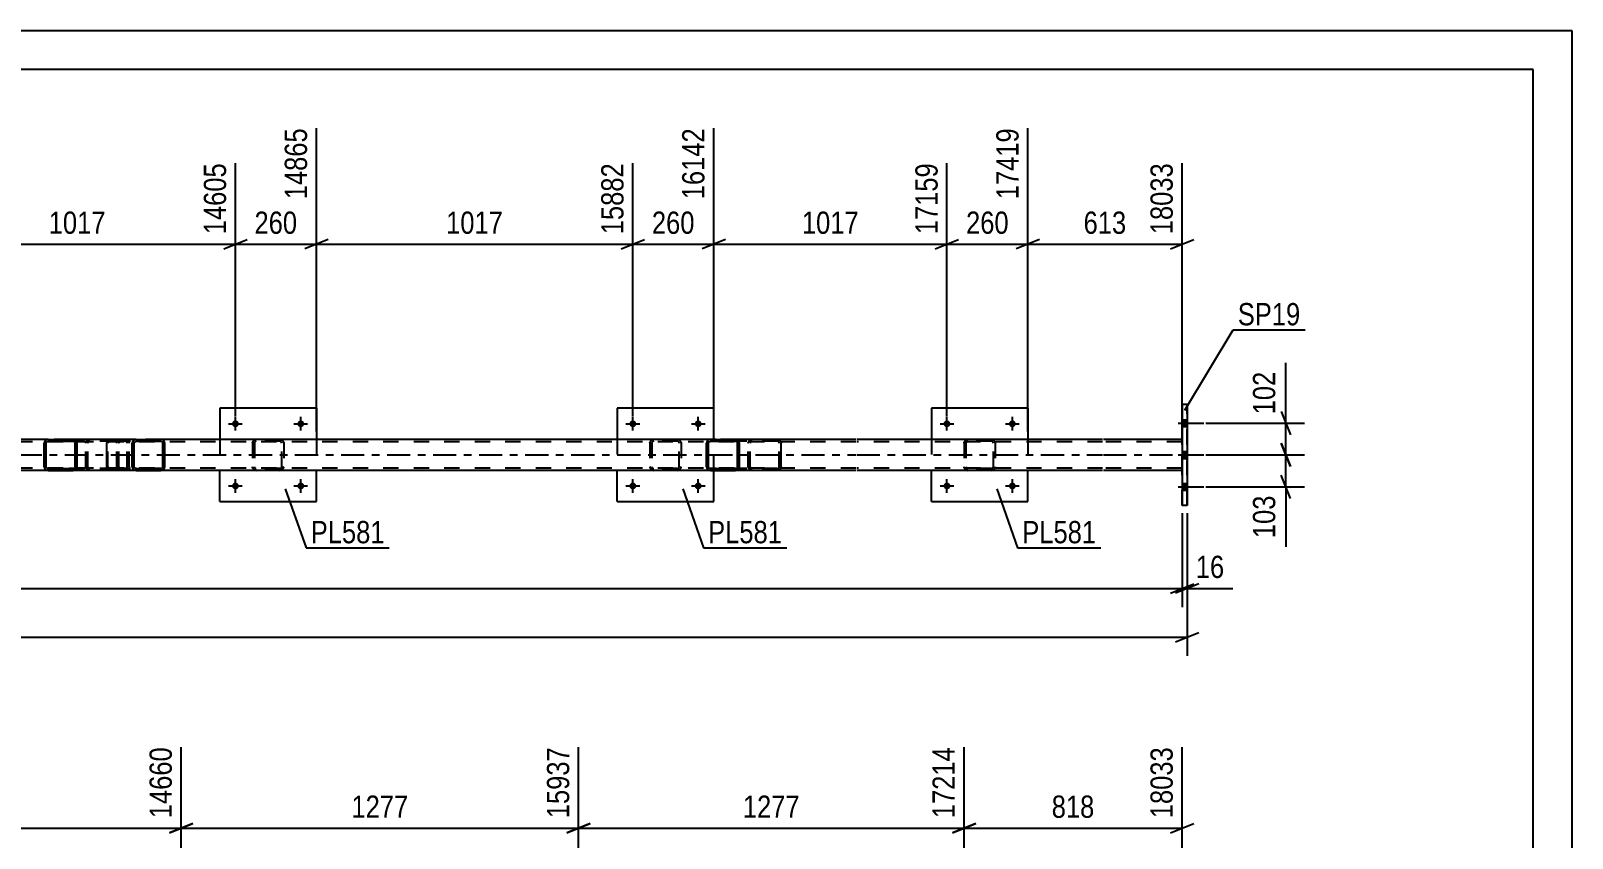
# Model space of a CAD drawing. Header units: millimetres. Extents: x 0 to 841, y 0 to 594.
# Drawn here: x 642.9 to 841, y 490.1 to 594 of the extents above; entities that cross this region are included whole.
import ezdxf

# ---------------------------------------------------------------- set-up
doc = ezdxf.new("R2010")
doc.units = ezdxf.units.MM
doc.linetypes.add('DXK_LINE_DOT2', pattern=[3.9198, 1.9599, -1.9599])
doc.linetypes.add('DXK_LINE_DOT3', pattern=[5.9187, 2.979, -0.9799, 0.9799, -0.9799])
doc.styles.add('Arial Narrow', font='ARIALN.TTF', dxfattribs={"height": 0.2})

# ---------------------------------------------------------------- blocks, each defined once
blk = doc.blocks.new('Unknown-318885124-1133')
at = {"color": 5, "linetype": 'Continuous'}
for p, q in [((841, 594), (0, 594)), ((841, 0), (841, 594)), ((836, 589), (5, 589)), ((836, 5), (836, 589))]:
    blk.add_line(p, q, dxfattribs=at)
blk = doc.blocks.new('Part-318885124-4476 - 4432')
at = {"color": 2, "linetype": 'Continuous'}
for p, q in [((679.58, 545.44), (667.18, 545.44)), ((667.18, 545.44), (667.18, 541.43)), ((679.58, 545.44), (679.58, 541.43)), ((667.18, 533.44), (667.18, 537.43)), ((679.58, 533.44), (679.58, 537.43)), ((667.18, 533.44), (679.58, 533.44))]:
    blk.add_line(p, q, dxfattribs=at)
at = {"color": 7, "linetype": 'DXK_LINE_DOT2'}
for p, q in [((667.18, 541.43), (667.18, 537.43)), ((679.58, 541.43), (679.58, 537.43))]:
    blk.add_line(p, q, dxfattribs=at)
blk = doc.blocks.new('Bolt-318885124-4444 - 4432')
at = {"linetype": 'Continuous'}
for points in [[(790.86, 543.97), (790.86, 543.09), (791.5, 543.09), (791.5, 543.97)], [(790.86, 543.97), (790.86, 543.09), (791.5, 543.09), (791.5, 543.97)], [(790.86, 543.97), (790.86, 543.09), (791.5, 543.09), (791.5, 543.97)], [(790.86, 539.87), (790.86, 538.99), (791.5, 538.99), (791.5, 539.87)], [(790.86, 539.87), (790.86, 538.99), (791.5, 538.99), (791.5, 539.87)], [(790.86, 535.77), (790.86, 534.89), (791.5, 534.89), (791.5, 535.77)], [(790.86, 535.77), (790.86, 534.89), (791.5, 534.89), (791.5, 535.77)], [(790.86, 535.77), (790.86, 534.89), (791.5, 534.89), (791.5, 535.77)]]:
    blk.add_hatch(color=1, dxfattribs=at).paths.add_polyline_path(points)
at = {"color": 1, "linetype": 'Continuous'}
for p, q in [((790.34, 543.53), (793.66, 543.53)), ((790.34, 543.53), (793.66, 543.53)), ((790.34, 543.53), (793.66, 543.53)), ((790.86, 543.97), (791.5, 543.97)), ((790.86, 543.97), (791.5, 543.97)), ((790.86, 543.97), (791.5, 543.97)), ((790.86, 543.09), (791.5, 543.09)), ((790.86, 543.09), (791.5, 543.09)), ((790.86, 543.09), (791.5, 543.09)), ((790.34, 539.43), (793.66, 539.43)), ((790.34, 539.43), (793.66, 539.43)), ((790.86, 539.87), (791.5, 539.87)), ((790.86, 539.87), (791.5, 539.87)), ((790.86, 538.99), (791.5, 538.99)), ((790.86, 538.99), (791.5, 538.99)), ((790.34, 535.33), (793.66, 535.33)), ((790.34, 535.33), (793.66, 535.33)), ((790.34, 535.33), (793.66, 535.33)), ((790.86, 535.77), (791.5, 535.77)), ((790.86, 535.77), (791.5, 535.77)), ((790.86, 535.77), (791.5, 535.77)), ((790.86, 534.89), (791.5, 534.89)), ((790.86, 534.89), (791.5, 534.89)), ((790.86, 534.89), (791.5, 534.89))]:
    blk.add_line(p, q, dxfattribs=at)
blk = doc.blocks.new('Part-318885124-4522 - 4432')
at = {"color": 2, "linetype": 'Continuous'}
for p, q in [((730.66, 545.44), (718.26, 545.44)), ((718.26, 545.44), (718.26, 541.43)), ((730.66, 541.43), (730.66, 545.44)), ((718.26, 533.44), (718.26, 537.43)), ((730.66, 533.44), (730.66, 537.43)), ((718.26, 533.44), (730.66, 533.44))]:
    blk.add_line(p, q, dxfattribs=at)
at = {"color": 7, "linetype": 'DXK_LINE_DOT2'}
for p, q in [((718.26, 541.43), (718.26, 537.43)), ((730.66, 537.43), (730.66, 541.43))]:
    blk.add_line(p, q, dxfattribs=at)
blk = doc.blocks.new('Part-318885124-4523 - 4432')
at = {"color": 7, "linetype": 'DXK_LINE_DOT2'}
for p, q in [((762.87, 541.11), (762.84, 540.96)), ((762.84, 540.96), (762.86, 541.09)), ((762.84, 540.96), (762.84, 537.92)), ((762.86, 541.09), (762.87, 541.14)), ((762.87, 541.14), (762.87, 541.11)), ((763.1, 541.05), (763.08, 540.96)), ((763.08, 540.96), (763.08, 537.92)), ((763.15, 541.13), (763.1, 541.05)), ((763.13, 541.4), (763.32, 541.44)), ((763.31, 541.43), (763.13, 541.4)), ((763.23, 541.18), (763.15, 541.13)), ((763.32, 541.2), (763.23, 541.18)), ((766.36, 541.2), (763.32, 541.2)), ((766.36, 541.44), (766.54, 541.4)), ((766.54, 541.4), (766.36, 541.43)), ((766.45, 541.18), (766.36, 541.2)), ((766.53, 541.13), (766.45, 541.18)), ((766.58, 541.05), (766.53, 541.13)), ((766.6, 540.96), (766.58, 541.05)), ((766.6, 537.92), (766.6, 540.96)), ((766.81, 541.11), (766.8, 541.14)), ((766.8, 541.14), (766.81, 541.09)), ((766.84, 540.96), (766.81, 541.11)), ((766.81, 541.09), (766.84, 540.96)), ((766.84, 540.96), (766.84, 537.92)), ((762.84, 537.92), (762.85, 537.83)), ((762.85, 537.85), (762.84, 537.92)), ((762.87, 537.73), (762.85, 537.85)), ((762.85, 537.83), (762.87, 537.73)), ((763.08, 537.92), (763.1, 537.82)), ((763.1, 537.82), (763.15, 537.75)), ((763.13, 537.47), (763.32, 537.44)), ((763.32, 537.44), (763.13, 537.47)), ((763.15, 537.75), (763.23, 537.69)), ((763.23, 537.69), (763.32, 537.68)), ((766.36, 537.68), (763.32, 537.68)), ((766.36, 537.44), (763.32, 537.44)), ((766.36, 537.68), (766.45, 537.69)), ((766.36, 537.44), (766.54, 537.47)), ((766.54, 537.47), (766.36, 537.44)), ((766.45, 537.69), (766.53, 537.75)), ((766.53, 537.75), (766.58, 537.82)), ((766.58, 537.82), (766.6, 537.92)), ((766.82, 537.85), (766.8, 537.73)), ((766.8, 537.73), (766.82, 537.83)), ((766.82, 537.83), (766.84, 537.92)), ((766.84, 537.92), (766.82, 537.85))]:
    blk.add_line(p, q, dxfattribs=at)
at = {"color": 2, "linetype": 'Continuous'}
for p, q in [((763.32, 541.44), (763.31, 541.43)), ((766.36, 541.44), (763.32, 541.44)), ((766.36, 541.43), (766.36, 541.44))]:
    blk.add_line(p, q, dxfattribs=at)
at = {"color": 7, "linetype": 'DXK_LINE_DOT3'}
blk.add_line((764.84, 539.44), (764.84, 539.44), dxfattribs=at)
at = {"color": 7, "linetype": 'DXK_LINE_DOT2'}
for centre, start, end in [((763.32, 540.96), 112.5, 157.5), ((763.32, 540.96), 112.5, 157.5), ((766.36, 540.96), 22.5, 67.5), ((766.36, 540.96), 22.5, 67.5), ((763.32, 537.92), 202.5, 247.5), ((763.32, 537.92), 202.5, 247.5), ((766.36, 537.92), 292.5, 337.5), ((766.36, 537.92), 292.5, 337.5)]:
    blk.add_arc(centre, 0.48, start, end, dxfattribs=at)
blk = doc.blocks.new('Part-318885124-4528 - 4432')
at = {"color": 2, "linetype": 'Continuous'}
for p, q in [((771.04, 545.44), (758.64, 545.44)), ((758.64, 545.44), (758.64, 541.43)), ((771.04, 545.44), (771.04, 541.43)), ((758.64, 533.44), (758.64, 537.43)), ((771.04, 533.44), (771.04, 537.43)), ((758.64, 533.44), (771.04, 533.44))]:
    blk.add_line(p, q, dxfattribs=at)
at = {"color": 7, "linetype": 'DXK_LINE_DOT2'}
for p, q in [((758.64, 541.43), (758.64, 537.43)), ((771.04, 541.43), (771.04, 537.43))]:
    blk.add_line(p, q, dxfattribs=at)
blk = doc.blocks.new('Part-318885124-4534 - 4432')
at = {"color": 7, "linetype": 'DXK_LINE_DOT2'}
for p, q in [((748.94, 541.11), (84.96, 541.11)), ((659.6, 541.43), (645.1, 541.43)), ((738.83, 541.43), (730.23, 541.43)), ((780.64, 541.11), (749.04, 541.11)), ((790.86, 541.11), (780.74, 541.11)), ((790.86, 537.43), (790.86, 541.43)), ((748.94, 537.75), (84.96, 537.75)), ((659.6, 537.43), (645.1, 537.43)), ((738.83, 537.43), (730.23, 537.43)), ((780.64, 537.75), (749.04, 537.75)), ((790.86, 537.75), (780.74, 537.75))]:
    blk.add_line(p, q, dxfattribs=at)
at = {"color": 2, "linetype": 'Continuous'}
for p, q in [((645.1, 541.43), (574.47, 541.43)), ((730.23, 541.43), (659.6, 541.43)), ((748.94, 541.43), (738.83, 541.43)), ((780.64, 541.43), (749.04, 541.43)), ((790.86, 541.43), (780.74, 541.43)), ((645.1, 537.43), (574.47, 537.43)), ((730.23, 537.43), (659.6, 537.43)), ((748.94, 537.43), (738.83, 537.43)), ((780.64, 537.43), (749.04, 537.43)), ((790.86, 537.43), (780.74, 537.43))]:
    blk.add_line(p, q, dxfattribs=at)
at = {"color": 7, "linetype": 'DXK_LINE_DOT3'}
for p, q in [((84.96, 539.43), (748.94, 539.43)), ((749.04, 539.43), (780.64, 539.43)), ((780.74, 539.43), (790.86, 539.43))]:
    blk.add_line(p, q, dxfattribs=at)
blk = doc.blocks.new('Part-318885124-4471 - 4432')
at = {"color": 7, "linetype": 'DXK_LINE_DOT2'}
for p, q in [((671.41, 541.11), (671.38, 540.96)), ((671.38, 540.96), (671.4, 541.09)), ((671.38, 540.96), (671.38, 537.92)), ((671.4, 541.09), (671.41, 541.14)), ((671.41, 541.14), (671.41, 541.11)), ((671.63, 541.05), (671.62, 540.96)), ((671.62, 540.96), (671.62, 537.92)), ((671.69, 541.13), (671.63, 541.05)), ((671.67, 541.4), (671.86, 541.44)), ((671.85, 541.43), (671.67, 541.4)), ((671.76, 541.18), (671.69, 541.13)), ((671.86, 541.2), (671.76, 541.18)), ((674.9, 541.2), (671.86, 541.2)), ((674.9, 541.44), (675.08, 541.4)), ((675.08, 541.4), (674.9, 541.43)), ((674.99, 541.18), (674.9, 541.2)), ((675.07, 541.13), (674.99, 541.18)), ((675.12, 541.05), (675.07, 541.13)), ((675.14, 540.96), (675.12, 541.05)), ((675.14, 537.92), (675.14, 540.96)), ((675.34, 541.11), (675.34, 541.14)), ((675.34, 541.14), (675.35, 541.09)), ((675.38, 540.96), (675.34, 541.11)), ((675.35, 541.09), (675.38, 540.96)), ((675.38, 540.96), (675.38, 537.92)), ((671.38, 537.92), (671.39, 537.83)), ((671.39, 537.85), (671.38, 537.92)), ((671.41, 537.73), (671.39, 537.85)), ((671.39, 537.83), (671.41, 537.73)), ((671.62, 537.92), (671.63, 537.82)), ((671.63, 537.82), (671.69, 537.75)), ((671.67, 537.47), (671.86, 537.44)), ((671.86, 537.44), (671.67, 537.47)), ((671.69, 537.75), (671.76, 537.69)), ((671.76, 537.69), (671.86, 537.68)), ((674.9, 537.68), (671.86, 537.68)), ((674.9, 537.44), (671.86, 537.44)), ((674.9, 537.68), (674.99, 537.69)), ((674.9, 537.44), (675.08, 537.47)), ((675.08, 537.47), (674.9, 537.44)), ((674.99, 537.69), (675.07, 537.75)), ((675.07, 537.75), (675.12, 537.82)), ((675.12, 537.82), (675.14, 537.92)), ((675.36, 537.85), (675.34, 537.73)), ((675.34, 537.73), (675.36, 537.83)), ((675.36, 537.83), (675.38, 537.92)), ((675.38, 537.92), (675.36, 537.85))]:
    blk.add_line(p, q, dxfattribs=at)
at = {"color": 2, "linetype": 'Continuous'}
for p, q in [((671.86, 541.44), (671.85, 541.43)), ((674.9, 541.44), (671.86, 541.44)), ((674.9, 541.43), (674.9, 541.44))]:
    blk.add_line(p, q, dxfattribs=at)
at = {"color": 7, "linetype": 'DXK_LINE_DOT3'}
blk.add_line((673.38, 539.44), (673.38, 539.44), dxfattribs=at)
at = {"color": 7, "linetype": 'DXK_LINE_DOT2'}
for centre, start, end in [((671.86, 540.96), 112.5, 157.5), ((671.86, 540.96), 112.5, 157.5), ((674.9, 540.96), 22.5, 67.5), ((674.9, 540.96), 22.5, 67.5), ((671.86, 537.92), 202.5, 247.5), ((671.86, 537.92), 202.5, 247.5), ((674.9, 537.92), 292.5, 337.5), ((674.9, 537.92), 292.5, 337.5)]:
    blk.add_arc(centre, 0.48, start, end, dxfattribs=at)
blk = doc.blocks.new('Part-318885124-4477 - 4432')
at = {"color": 7, "linetype": 'DXK_LINE_DOT2'}
for p, q in [((722.49, 541.11), (722.46, 540.96)), ((722.46, 540.96), (722.48, 541.09)), ((722.46, 540.96), (722.46, 537.92)), ((722.48, 541.09), (722.49, 541.14)), ((722.49, 541.14), (722.49, 541.11)), ((722.71, 541.05), (722.7, 540.96)), ((722.7, 540.96), (722.7, 537.92)), ((722.77, 541.13), (722.71, 541.05)), ((722.75, 541.4), (722.94, 541.44)), ((722.93, 541.43), (722.75, 541.4)), ((722.84, 541.18), (722.77, 541.13)), ((722.94, 541.2), (722.84, 541.18)), ((725.98, 541.2), (722.94, 541.2)), ((725.98, 541.44), (726.16, 541.4)), ((726.16, 541.4), (725.98, 541.43)), ((726.07, 541.18), (725.98, 541.2)), ((726.15, 541.13), (726.07, 541.18)), ((726.2, 541.05), (726.15, 541.13)), ((726.22, 540.96), (726.2, 541.05)), ((726.22, 537.92), (726.22, 540.96)), ((726.42, 541.11), (726.42, 541.14)), ((726.42, 541.14), (726.43, 541.09)), ((726.46, 540.96), (726.42, 541.11)), ((726.43, 541.09), (726.46, 540.96)), ((726.46, 540.96), (726.46, 537.92)), ((722.46, 537.92), (722.47, 537.83)), ((722.47, 537.85), (722.46, 537.92)), ((722.49, 537.73), (722.47, 537.85)), ((722.47, 537.83), (722.49, 537.73)), ((722.7, 537.92), (722.71, 537.82)), ((722.71, 537.82), (722.77, 537.75)), ((722.75, 537.47), (722.94, 537.44)), ((722.94, 537.44), (722.75, 537.47)), ((722.77, 537.75), (722.84, 537.69)), ((722.84, 537.69), (722.94, 537.68)), ((725.98, 537.68), (722.94, 537.68)), ((725.98, 537.44), (722.94, 537.44)), ((725.98, 537.68), (726.07, 537.69)), ((725.98, 537.44), (726.16, 537.47)), ((726.16, 537.47), (725.98, 537.44)), ((726.07, 537.69), (726.15, 537.75)), ((726.15, 537.75), (726.2, 537.82)), ((726.2, 537.82), (726.22, 537.92)), ((726.44, 537.85), (726.42, 537.73)), ((726.42, 537.73), (726.44, 537.83)), ((726.44, 537.83), (726.46, 537.92)), ((726.46, 537.92), (726.44, 537.85))]:
    blk.add_line(p, q, dxfattribs=at)
at = {"color": 2, "linetype": 'Continuous'}
for p, q in [((722.94, 541.44), (722.93, 541.43)), ((725.98, 541.44), (722.94, 541.44)), ((725.98, 541.43), (725.98, 541.44))]:
    blk.add_line(p, q, dxfattribs=at)
at = {"color": 7, "linetype": 'DXK_LINE_DOT3'}
blk.add_line((724.46, 539.44), (724.46, 539.44), dxfattribs=at)
at = {"color": 7, "linetype": 'DXK_LINE_DOT2'}
for centre, start, end in [((722.94, 540.96), 112.5, 157.5), ((722.94, 540.96), 112.5, 157.5), ((725.98, 540.96), 22.5, 67.5), ((725.98, 540.96), 22.5, 67.5), ((722.94, 537.92), 202.5, 247.5), ((722.94, 537.92), 202.5, 247.5), ((725.98, 537.92), 292.5, 337.5), ((725.98, 537.92), 292.5, 337.5)]:
    blk.add_arc(centre, 0.48, start, end, dxfattribs=at)
blk = doc.blocks.new('Part-318885124-4629 - 4432')
at = {"color": 2, "linetype": 'Continuous'}
for p, q in [((791.5, 545.93), (790.86, 545.93)), ((790.86, 545.93), (790.86, 532.93)), ((791.5, 545.93), (791.5, 545.93)), ((791.5, 545.93), (791.5, 532.93)), ((791.5, 532.93), (790.86, 532.93)), ((791.5, 532.93), (791.5, 532.93))]:
    blk.add_line(p, q, dxfattribs=at)
at = {"color": 7, "linetype": 'DXK_LINE_DOT2'}
for p, q in [((790.86, 532.93), (790.86, 545.93)), ((791.5, 532.93), (791.5, 545.93))]:
    blk.add_line(p, q, dxfattribs=at)
blk = doc.blocks.new('Bolt-318885124-4679 - 4432')
at = {"linetype": 'Continuous'}
for points in [[(668.74, 543.44, -1), (669.62, 543.44, -1)], [(677.14, 543.44, -1), (678.02, 543.44, -1)]]:
    blk.add_hatch(color=1, dxfattribs=at).paths.add_polyline_path(points)
at = {"color": 1, "linetype": 'Continuous'}
for p, q in [((668.3, 543.44), (670.06, 543.44)), ((669.18, 542.56), (669.18, 544.32)), ((676.7, 543.44), (678.46, 543.44)), ((677.58, 542.56), (677.58, 544.32))]:
    blk.add_line(p, q, dxfattribs=at)
blk = doc.blocks.new('Part-318885124-4635 - 4432')
at = {"linetype": 'Continuous'}
h = blk.add_hatch(dxfattribs=at)
h.set_pattern_fill('', scale=0.7, style=0, pattern_type=0)
h.set_pattern_definition([(45, (648.8465, 540.955), (-1.57154, 1.57154), [])])
h.paths.add_polyline_path([(648.85, 537.91), (648.85, 540.95), (648.81, 541.14), (648.7, 541.29), (648.53, 541.4), (648.34, 541.43), (645.1, 541.43), (644.91, 541.4), (644.74, 541.29), (644.63, 541.14), (644.59, 540.95), (644.59, 537.91), (644.63, 537.73), (644.74, 537.58), (644.91, 537.47), (645.1, 537.43), (648.34, 537.43), (648.53, 537.47), (648.7, 537.58), (648.81, 537.73)])
h.paths.add_polyline_path([(648.52, 537.75), (648.43, 537.69), (648.34, 537.67), (645.1, 537.67), (645, 537.69), (644.92, 537.75), (644.86, 537.82), (644.85, 537.91), (644.85, 540.95), (644.86, 541.05), (644.92, 541.12), (645, 541.18), (645.1, 541.19), (648.34, 541.19), (648.43, 541.18), (648.52, 541.12), (648.57, 541.05), (648.59, 540.95), (648.59, 537.91), (648.57, 537.82)])
at = {"color": 2, "linetype": 'Continuous'}
for p, q in [((644.63, 541.14), (644.59, 540.95)), ((644.59, 537.91), (644.59, 540.95)), ((644.85, 540.95), (644.86, 541.05)), ((644.85, 537.91), (644.85, 540.95)), ((644.86, 541.05), (644.92, 541.12)), ((645.1, 541.43), (644.91, 541.4)), ((644.92, 541.12), (645, 541.18)), ((645, 541.18), (645.1, 541.19)), ((645.1, 541.43), (648.34, 541.43)), ((645.1, 541.19), (648.34, 541.19)), ((652.93, 541.43), (648.34, 541.43)), ((648.53, 541.4), (648.34, 541.43)), ((648.34, 541.19), (648.43, 541.18)), ((648.43, 541.18), (648.52, 541.12)), ((648.52, 541.12), (648.57, 541.05)), ((648.57, 541.05), (648.59, 540.95)), ((648.59, 537.91), (648.59, 540.95)), ((648.85, 540.95), (648.81, 541.14)), ((648.85, 537.91), (648.85, 540.95)), ((644.59, 537.91), (644.63, 537.73)), ((644.86, 537.82), (644.85, 537.91)), ((644.92, 537.75), (644.86, 537.82)), ((644.91, 537.47), (645.1, 537.43)), ((645, 537.69), (644.92, 537.75)), ((645.1, 537.67), (645, 537.69)), ((645.1, 537.67), (648.34, 537.67)), ((645.1, 537.43), (648.34, 537.43)), ((648.43, 537.69), (648.34, 537.67)), ((648.34, 537.43), (648.53, 537.47)), ((652.93, 537.43), (648.34, 537.43)), ((648.52, 537.75), (648.43, 537.69)), ((648.57, 537.82), (648.52, 537.75)), ((648.59, 537.91), (648.57, 537.82)), ((648.81, 537.73), (648.85, 537.91))]:
    blk.add_line(p, q, dxfattribs=at)
at = {"color": 7, "linetype": 'DXK_LINE_DOT2'}
for p, q in [((648.34, 541.43), (645.1, 541.43)), ((653.69, 541.19), (645.1, 541.19)), ((649.95, 540.95), (649.98, 541.14)), ((649.95, 537.91), (649.95, 540.95)), ((650.22, 541.05), (650.2, 540.95)), ((650.2, 537.91), (650.2, 540.95)), ((650.28, 541.12), (650.22, 541.05)), ((650.26, 541.4), (650.46, 541.43)), ((650.28, 541.12), (650.3, 541.14)), ((650.3, 541.14), (650.36, 541.18)), ((650.36, 541.18), (650.46, 541.19)), ((653.69, 541.43), (652.93, 541.43)), ((653.69, 541.43), (653.89, 541.4)), ((653.79, 541.18), (653.69, 541.19)), ((653.87, 541.12), (653.79, 541.18)), ((653.93, 541.05), (653.87, 541.12)), ((653.95, 540.95), (653.93, 541.05)), ((653.95, 537.91), (653.95, 540.95)), ((654.16, 541.14), (654.2, 540.95)), ((654.2, 537.91), (654.2, 540.95)), ((653.69, 537.67), (645.1, 537.67)), ((648.34, 537.43), (645.1, 537.43)), ((649.98, 537.73), (649.95, 537.91)), ((650.2, 537.91), (650.22, 537.82)), ((650.22, 537.82), (650.28, 537.75)), ((650.46, 537.43), (650.26, 537.47)), ((650.28, 537.75), (650.3, 537.73)), ((650.3, 537.73), (650.36, 537.69)), ((650.36, 537.69), (650.46, 537.67)), ((653.69, 537.43), (652.93, 537.43)), ((653.69, 537.67), (653.79, 537.69)), ((653.89, 537.47), (653.69, 537.43)), ((653.79, 537.69), (653.87, 537.75)), ((653.87, 537.75), (653.93, 537.82)), ((653.93, 537.82), (653.95, 537.91)), ((654.2, 537.91), (654.16, 537.73))]:
    blk.add_line(p, q, dxfattribs=at)
at = {"color": 2, "linetype": 'Continuous'}
for centre, start, end in [((645.08, 540.93), 110.7583, 155.68), ((648.36, 540.93), 24.32, 69.2417), ((645.08, 537.94), 204.32, 249.2417), ((648.36, 537.94), 290.7583, 335.68)]:
    blk.add_arc(centre, 0.496, start, end, dxfattribs=at)
at = {"color": 7, "linetype": 'DXK_LINE_DOT2'}
for centre, start, end in [((650.44, 540.93), 110.7583, 155.68), ((653.71, 540.93), 24.32, 69.2417), ((650.44, 537.94), 204.32, 249.2417), ((653.71, 537.94), 290.7583, 335.68)]:
    blk.add_arc(centre, 0.496, start, end, dxfattribs=at)
blk = doc.blocks.new('Part-318885124-4636 - 4432')
at = {"linetype": 'Continuous'}
h = blk.add_hatch(dxfattribs=at)
h.set_pattern_fill('', scale=0.7, style=0, pattern_type=0)
h.set_pattern_definition([(45, (660.1073, 540.955), (-1.5715, 1.5715), [])])
h.paths.add_polyline_path([(660.11, 537.91), (660.11, 540.95), (660.07, 541.14), (659.96, 541.29), (659.8, 541.4), (659.6, 541.43), (656.42, 541.43), (656.23, 541.4), (656.06, 541.29), (655.96, 541.14), (655.92, 540.95), (655.92, 537.91), (655.96, 537.73), (656.06, 537.58), (656.23, 537.47), (656.42, 537.43), (659.6, 537.43), (659.8, 537.47), (659.96, 537.58), (660.07, 537.73)])
h.paths.add_polyline_path([(659.78, 537.75), (659.7, 537.69), (659.6, 537.67), (656.42, 537.67), (656.32, 537.69), (656.24, 537.75), (656.19, 537.82), (656.17, 537.91), (656.17, 540.95), (656.19, 541.05), (656.24, 541.12), (656.32, 541.18), (656.42, 541.19), (659.6, 541.19), (659.7, 541.18), (659.78, 541.12), (659.84, 541.05), (659.86, 540.95), (659.86, 537.91), (659.84, 537.82)])
at = {"color": 2, "linetype": 'Continuous'}
for p, q in [((652.66, 540.95), (652.68, 541.14)), ((652.66, 537.91), (652.66, 540.95)), ((652.68, 541.14), (652.73, 541.29)), ((652.73, 541.29), (652.82, 541.4)), ((652.82, 541.4), (652.93, 541.43)), ((656.42, 541.43), (652.93, 541.43)), ((655.96, 541.14), (655.92, 540.95)), ((655.92, 537.91), (655.92, 540.95)), ((656.17, 540.95), (656.19, 541.05)), ((656.17, 537.91), (656.17, 540.95)), ((656.19, 541.05), (656.24, 541.12)), ((656.42, 541.43), (656.23, 541.4)), ((656.24, 541.12), (656.32, 541.18)), ((656.32, 541.18), (656.42, 541.19)), ((656.42, 541.43), (659.6, 541.43)), ((656.42, 541.19), (659.6, 541.19)), ((659.8, 541.4), (659.6, 541.43)), ((659.6, 541.19), (659.7, 541.18)), ((659.7, 541.18), (659.78, 541.12)), ((659.78, 541.12), (659.84, 541.05)), ((659.84, 541.05), (659.86, 540.95)), ((659.86, 537.91), (659.86, 540.95)), ((660.11, 540.95), (660.07, 541.14)), ((660.11, 537.91), (660.11, 540.95)), ((652.68, 537.73), (652.66, 537.91)), ((652.73, 537.58), (652.68, 537.73)), ((652.82, 537.47), (652.73, 537.58)), ((652.93, 537.43), (652.82, 537.47)), ((656.42, 537.43), (652.93, 537.43)), ((655.92, 537.91), (655.96, 537.73)), ((656.19, 537.82), (656.17, 537.91)), ((656.24, 537.75), (656.19, 537.82)), ((656.23, 537.47), (656.42, 537.43)), ((656.32, 537.69), (656.24, 537.75)), ((656.42, 537.67), (656.32, 537.69)), ((656.42, 537.67), (659.6, 537.67)), ((656.42, 537.43), (659.6, 537.43)), ((659.7, 537.69), (659.6, 537.67)), ((659.6, 537.43), (659.8, 537.47)), ((659.78, 537.75), (659.7, 537.69)), ((659.84, 537.82), (659.78, 537.75)), ((659.86, 537.91), (659.84, 537.82)), ((660.07, 537.73), (660.11, 537.91))]:
    blk.add_line(p, q, dxfattribs=at)
at = {"color": 7, "linetype": 'DXK_LINE_DOT2'}
for p, q in [((652.8, 541.05), (652.79, 540.95)), ((652.79, 537.91), (652.79, 540.95)), ((652.83, 541.12), (652.8, 541.05)), ((652.87, 541.18), (652.83, 541.12)), ((652.93, 541.19), (652.87, 541.18)), ((659.6, 541.19), (652.93, 541.19)), ((654.2, 541.19), (654.2, 541.43)), ((655.02, 541.43), (655.21, 541.4)), ((655.11, 541.18), (655.02, 541.19)), ((655.2, 541.12), (655.11, 541.18)), ((655.25, 541.05), (655.2, 541.12)), ((655.27, 540.95), (655.25, 541.05)), ((655.27, 537.91), (655.27, 540.95)), ((655.48, 541.14), (655.52, 540.95)), ((655.52, 537.91), (655.52, 540.95)), ((659.6, 541.43), (656.42, 541.43)), ((652.79, 537.91), (652.8, 537.82)), ((652.8, 537.82), (652.83, 537.75)), ((652.83, 537.75), (652.87, 537.69)), ((652.87, 537.69), (652.93, 537.67)), ((659.6, 537.67), (652.93, 537.67)), ((654.2, 537.43), (654.2, 537.67)), ((655.02, 537.67), (655.11, 537.69)), ((655.21, 537.47), (655.02, 537.43)), ((655.11, 537.69), (655.2, 537.75)), ((655.2, 537.75), (655.25, 537.82)), ((655.25, 537.82), (655.27, 537.91)), ((655.52, 537.91), (655.48, 537.73)), ((659.6, 537.43), (656.42, 537.43))]:
    blk.add_line(p, q, dxfattribs=at)
for centre, start, end in [((655.03, 540.94), 23.8494, 68.8059), ((655.03, 537.93), 291.1941, 336.1506)]:
    blk.add_arc(centre, 0.492, start, end, dxfattribs=at)
at = {"color": 2, "linetype": 'Continuous'}
for centre, start, end in [((656.41, 540.94), 111.1941, 156.1506), ((659.62, 540.94), 23.8494, 68.8059), ((656.41, 537.93), 203.8494, 248.8059), ((659.62, 537.93), 291.1941, 336.1506)]:
    blk.add_arc(centre, 0.492, start, end, dxfattribs=at)
blk = doc.blocks.new('Part-318885124-4637 - 4432')
at = {"linetype": 'Continuous'}
h = blk.add_hatch(dxfattribs=at)
h.set_pattern_fill('', scale=0.7, style=0, pattern_type=0)
h.set_pattern_definition([(45, (733.9808, 540.955), (-1.57154, 1.57154), [])])
h.paths.add_polyline_path([(733.98, 537.91), (733.98, 540.95), (733.94, 541.14), (733.83, 541.29), (733.67, 541.4), (733.47, 541.43), (730.23, 541.43), (730.04, 541.4), (729.87, 541.29), (729.76, 541.14), (729.72, 540.95), (729.72, 537.91), (729.76, 537.73), (729.87, 537.58), (730.04, 537.47), (730.23, 537.43), (733.47, 537.43), (733.67, 537.47), (733.83, 537.58), (733.94, 537.73)])
h.paths.add_polyline_path([(733.65, 537.75), (733.57, 537.69), (733.47, 537.67), (730.23, 537.67), (730.14, 537.69), (730.05, 537.75), (730, 537.82), (729.98, 537.91), (729.98, 540.95), (730, 541.05), (730.05, 541.12), (730.14, 541.18), (730.23, 541.19), (733.47, 541.19), (733.57, 541.18), (733.65, 541.12), (733.71, 541.05), (733.73, 540.95), (733.73, 537.91), (733.71, 537.82)])
at = {"color": 2, "linetype": 'Continuous'}
for p, q in [((729.76, 541.14), (729.72, 540.95)), ((729.72, 537.91), (729.72, 540.95)), ((729.98, 540.95), (730, 541.05)), ((729.98, 537.91), (729.98, 540.95)), ((730, 541.05), (730.05, 541.12)), ((730.23, 541.43), (730.04, 541.4)), ((730.05, 541.12), (730.14, 541.18)), ((730.14, 541.18), (730.23, 541.19)), ((730.23, 541.43), (733.47, 541.43)), ((730.23, 541.19), (733.47, 541.19)), ((738.83, 541.43), (733.47, 541.43)), ((733.67, 541.4), (733.47, 541.43)), ((733.47, 541.19), (733.57, 541.18)), ((733.57, 541.18), (733.65, 541.12)), ((733.65, 541.12), (733.71, 541.05)), ((733.71, 541.05), (733.73, 540.95)), ((733.73, 537.91), (733.73, 540.95)), ((733.98, 540.95), (733.94, 541.14)), ((733.98, 537.91), (733.98, 540.95)), ((738.83, 541.43), (739.02, 541.4)), ((739.3, 541.14), (739.34, 540.95)), ((739.34, 537.91), (739.34, 540.95)), ((729.72, 537.91), (729.76, 537.73)), ((730, 537.82), (729.98, 537.91)), ((730.05, 537.75), (730, 537.82)), ((730.04, 537.47), (730.23, 537.43)), ((730.14, 537.69), (730.05, 537.75)), ((730.23, 537.67), (730.14, 537.69)), ((730.23, 537.67), (733.47, 537.67)), ((730.23, 537.43), (733.47, 537.43)), ((733.57, 537.69), (733.47, 537.67)), ((733.47, 537.43), (733.67, 537.47)), ((738.83, 537.43), (733.47, 537.43)), ((733.65, 537.75), (733.57, 537.69)), ((733.71, 537.82), (733.65, 537.75)), ((733.73, 537.91), (733.71, 537.82)), ((733.94, 537.73), (733.98, 537.91)), ((739.02, 537.47), (738.83, 537.43)), ((739.34, 537.91), (739.3, 537.73))]:
    blk.add_line(p, q, dxfattribs=at)
at = {"color": 7, "linetype": 'DXK_LINE_DOT2'}
for p, q in [((733.47, 541.43), (730.23, 541.43)), ((738.83, 541.19), (730.23, 541.19)), ((735.08, 540.95), (735.12, 541.14)), ((735.08, 537.91), (735.08, 540.95)), ((735.36, 541.05), (735.34, 540.95)), ((735.34, 537.91), (735.34, 540.95)), ((735.41, 541.12), (735.36, 541.05)), ((735.4, 541.4), (735.59, 541.43)), ((735.49, 541.18), (735.41, 541.12)), ((735.59, 541.19), (735.49, 541.18)), ((738.92, 541.18), (738.83, 541.19)), ((739.01, 541.12), (738.92, 541.18)), ((739.06, 541.05), (739.01, 541.12)), ((739.08, 540.95), (739.06, 541.05)), ((739.08, 537.91), (739.08, 540.95)), ((738.83, 537.67), (730.23, 537.67)), ((730.23, 537.43), (733.47, 537.43)), ((735.12, 537.73), (735.08, 537.91)), ((735.34, 537.91), (735.36, 537.82)), ((735.36, 537.82), (735.41, 537.75)), ((735.59, 537.43), (735.4, 537.47)), ((735.41, 537.75), (735.43, 537.73)), ((735.43, 537.73), (735.49, 537.69)), ((735.49, 537.69), (735.59, 537.67)), ((738.83, 537.67), (738.92, 537.69)), ((738.92, 537.69), (739.01, 537.75)), ((739.01, 537.75), (739.06, 537.82)), ((739.06, 537.82), (739.08, 537.91))]:
    blk.add_line(p, q, dxfattribs=at)
at = {"color": 2, "linetype": 'Continuous'}
for centre, start, end in [((730.22, 540.93), 110.7583, 155.68), ((733.49, 540.93), 24.32, 69.2417), ((738.85, 540.93), 24.32, 69.2417), ((730.22, 537.94), 204.32, 249.2417), ((733.49, 537.94), 290.7583, 335.68), ((738.85, 537.94), 290.7583, 335.68)]:
    blk.add_arc(centre, 0.496, start, end, dxfattribs=at)
at = {"color": 7, "linetype": 'DXK_LINE_DOT2'}
for centre, start, end in [((735.57, 540.93), 110.7583, 155.68), ((735.57, 537.94), 204.32, 249.2417)]:
    blk.add_arc(centre, 0.496, start, end, dxfattribs=at)
blk = doc.blocks.new('Bolt-318885124-4680 - 4432')
at = {"linetype": 'Continuous'}
for points in [[(668.74, 535.44, -1), (669.62, 535.44, -1)], [(677.14, 535.44, -1), (678.02, 535.44, -1)]]:
    blk.add_hatch(color=1, dxfattribs=at).paths.add_polyline_path(points)
at = {"color": 1, "linetype": 'Continuous'}
for p, q in [((668.3, 535.44), (670.06, 535.44)), ((669.18, 534.56), (669.18, 536.32)), ((676.7, 535.44), (678.46, 535.44)), ((677.58, 534.56), (677.58, 536.32))]:
    blk.add_line(p, q, dxfattribs=at)
blk = doc.blocks.new('Bolt-318885124-4682 - 4432')
at = {"linetype": 'Continuous'}
for points in [[(719.82, 543.44, -1), (720.7, 543.44, -1)], [(728.22, 543.44, -1), (729.1, 543.44, -1)]]:
    blk.add_hatch(color=1, dxfattribs=at).paths.add_polyline_path(points)
at = {"color": 1, "linetype": 'Continuous'}
for p, q in [((719.38, 543.44), (721.14, 543.44)), ((720.26, 542.56), (720.26, 544.32)), ((727.78, 543.44), (729.54, 543.44)), ((728.66, 542.56), (728.66, 544.32))]:
    blk.add_line(p, q, dxfattribs=at)
blk = doc.blocks.new('Bolt-318885124-4683 - 4432')
at = {"linetype": 'Continuous'}
for points in [[(719.82, 535.44, -1), (720.7, 535.44, -1)], [(728.22, 535.44, -1), (729.1, 535.44, -1)]]:
    blk.add_hatch(color=1, dxfattribs=at).paths.add_polyline_path(points)
at = {"color": 1, "linetype": 'Continuous'}
for p, q in [((719.38, 535.44), (721.14, 535.44)), ((720.26, 534.56), (720.26, 536.32)), ((727.78, 535.44), (729.54, 535.44)), ((728.66, 534.56), (728.66, 536.32))]:
    blk.add_line(p, q, dxfattribs=at)
blk = doc.blocks.new('Bolt-318885124-4684 - 4432')
at = {"linetype": 'Continuous'}
for points in [[(760.2, 543.44, -1), (761.08, 543.44, -1)], [(768.6, 543.44, -1), (769.48, 543.44, -1)]]:
    blk.add_hatch(color=1, dxfattribs=at).paths.add_polyline_path(points)
at = {"color": 1, "linetype": 'Continuous'}
for p, q in [((759.76, 543.44), (761.52, 543.44)), ((760.64, 542.56), (760.64, 544.32)), ((768.16, 543.44), (769.92, 543.44)), ((769.04, 542.56), (769.04, 544.32))]:
    blk.add_line(p, q, dxfattribs=at)
blk = doc.blocks.new('Bolt-318885124-4685 - 4432')
at = {"linetype": 'Continuous'}
for points in [[(760.2, 535.44, -1), (761.08, 535.44, -1)], [(768.6, 535.44, -1), (769.48, 535.44, -1)]]:
    blk.add_hatch(color=1, dxfattribs=at).paths.add_polyline_path(points)
at = {"color": 1, "linetype": 'Continuous'}
for p, q in [((759.76, 535.44), (761.52, 535.44)), ((760.64, 534.56), (760.64, 536.32)), ((768.16, 535.44), (769.92, 535.44)), ((769.04, 534.56), (769.04, 536.32))]:
    blk.add_line(p, q, dxfattribs=at)
blk = doc.blocks.new('StraightDimension-318885124-4855 - 4432')
at = {"color": 7, "linetype": 'Continuous'}
for p, q in [((771.04, 542.43), (771.04, 581.47)), ((760.64, 544.44), (760.64, 576.97)), ((759.14, 565.93), (762.14, 567.13)), ((772.54, 567.13), (769.54, 565.93)), ((760.64, 566.53), (771.04, 566.53))]:
    blk.add_line(p, q, dxfattribs=at)
at = {"color": 0}
blk.add_wipeout([(769.18, 567.28), (769.18, 571.48), (762.49, 571.48), (762.49, 567.28)], dxfattribs=at)
at = {"color": 0, "linetype": 'Continuous'}
blk.add_wipeout([(770.44, 582.07), (766.24, 582.07), (766.24, 571.73), (770.44, 571.73)], dxfattribs=at)
at = {"color": 3, "linetype": 'Continuous', "style": 'Arial Narrow'}
blk.add_text('17419', height=2.863, rotation=90.0002, dxfattribs=at).set_placement((769.84, 572.33))
at = {"color": 3, "style": 'Arial Narrow'}
blk.add_text('260', height=2.863, dxfattribs=at).set_placement((763.09, 567.88))
blk = doc.blocks.new('StraightDimension-318885124-4863 - 4432')
at = {"color": 7, "linetype": 'Continuous'}
for p, q in [((771.04, 542.43), (771.04, 581.47)), ((790.86, 542.43), (790.86, 576.97)), ((772.54, 567.13), (769.54, 565.93)), ((789.36, 565.93), (792.36, 567.13)), ((771.04, 566.53), (790.86, 566.53))]:
    blk.add_line(p, q, dxfattribs=at)
at = {"color": 0, "linetype": 'Continuous'}
blk.add_wipeout([(790.26, 577.57), (786.06, 577.57), (786.06, 567.23), (790.26, 567.23)], dxfattribs=at)
at = {"color": 0}
blk.add_wipeout([(784.29, 567.28), (784.29, 571.48), (777.6, 571.48), (777.6, 567.28)], dxfattribs=at)
at = {"color": 3, "linetype": 'Continuous', "style": 'Arial Narrow'}
blk.add_text('18033', height=2.863, rotation=90.0002, dxfattribs=at).set_placement((789.66, 567.83))
at = {"color": 3, "style": 'Arial Narrow'}
blk.add_text('613', height=2.863, dxfattribs=at).set_placement((778.2, 567.88))
blk = doc.blocks.new('StraightDimension-318885124-4866 - 4432')
at = {"color": 7, "linetype": 'Continuous'}
for p, q in [((730.66, 542.43), (730.66, 581.47)), ((760.64, 544.44), (760.64, 576.97)), ((732.16, 567.13), (729.16, 565.93)), ((759.14, 565.93), (762.14, 567.13)), ((730.66, 566.53), (760.64, 566.53))]:
    blk.add_line(p, q, dxfattribs=at)
at = {"color": 0, "linetype": 'Continuous'}
blk.add_wipeout([(760.04, 577.57), (755.84, 577.57), (755.84, 567.23), (760.04, 567.23)], dxfattribs=at)
at = {"color": 0}
blk.add_wipeout([(749.9, 567.28), (749.9, 571.48), (741.39, 571.48), (741.39, 567.28)], dxfattribs=at)
at = {"color": 3, "linetype": 'Continuous', "style": 'Arial Narrow'}
blk.add_text('17159', height=2.863, rotation=90.0002, dxfattribs=at).set_placement((759.44, 567.83))
at = {"color": 3, "style": 'Arial Narrow'}
blk.add_text('1017', height=2.863, dxfattribs=at).set_placement((741.99, 567.88))
blk = doc.blocks.new('StraightDimension-318885124-4874 - 4432')
at = {"color": 7, "linetype": 'Continuous'}
for p, q in [((730.66, 542.43), (730.66, 581.47)), ((720.26, 544.44), (720.26, 576.97)), ((718.76, 565.93), (721.76, 567.13)), ((732.16, 567.13), (729.16, 565.93)), ((720.26, 566.53), (730.66, 566.53))]:
    blk.add_line(p, q, dxfattribs=at)
at = {"color": 0}
blk.add_wipeout([(728.8, 567.28), (728.8, 571.48), (722.11, 571.48), (722.11, 567.28)], dxfattribs=at)
at = {"color": 0, "linetype": 'Continuous'}
blk.add_wipeout([(730.06, 582.07), (725.86, 582.07), (725.86, 571.73), (730.06, 571.73)], dxfattribs=at)
at = {"color": 3, "linetype": 'Continuous', "style": 'Arial Narrow'}
blk.add_text('16142', height=2.863, rotation=90.0002, dxfattribs=at).set_placement((729.46, 572.33))
at = {"color": 3, "style": 'Arial Narrow'}
blk.add_text('260', height=2.863, dxfattribs=at).set_placement((722.71, 567.88))
blk = doc.blocks.new('StraightDimension-318885124-4882 - 4432')
at = {"color": 7, "linetype": 'Continuous'}
for p, q in [((628.49, 542.43), (628.49, 581.47)), ((669.18, 544.44), (669.18, 576.97)), ((629.99, 567.13), (626.99, 565.93)), ((667.68, 565.93), (670.68, 567.13)), ((628.49, 566.53), (669.18, 566.53))]:
    blk.add_line(p, q, dxfattribs=at)
at = {"color": 0, "linetype": 'Continuous'}
blk.add_wipeout([(668.58, 577.57), (664.38, 577.57), (664.38, 567.23), (668.58, 567.23)], dxfattribs=at)
at = {"color": 0}
blk.add_wipeout([(653.09, 567.28), (653.09, 571.48), (644.58, 571.48), (644.58, 567.28)], dxfattribs=at)
at = {"color": 3, "linetype": 'Continuous', "style": 'Arial Narrow'}
blk.add_text('14605', height=2.863, rotation=90.0002, dxfattribs=at).set_placement((667.98, 567.83))
at = {"color": 3, "style": 'Arial Narrow'}
blk.add_text('1017', height=2.863, dxfattribs=at).set_placement((645.18, 567.88))
blk = doc.blocks.new('StraightDimension-318885124-4900 - 4432')
at = {"color": 7, "linetype": 'Continuous'}
for p, q in [((679.58, 542.43), (679.58, 581.47)), ((720.26, 544.44), (720.26, 576.97)), ((681.08, 567.13), (678.08, 565.93)), ((718.76, 565.93), (721.76, 567.13)), ((679.58, 566.53), (720.26, 566.53))]:
    blk.add_line(p, q, dxfattribs=at)
at = {"color": 0, "linetype": 'Continuous'}
blk.add_wipeout([(719.66, 577.57), (715.46, 577.57), (715.46, 567.23), (719.66, 567.23)], dxfattribs=at)
at = {"color": 0}
blk.add_wipeout([(704.17, 567.28), (704.17, 571.48), (695.66, 571.48), (695.66, 567.28)], dxfattribs=at)
at = {"color": 3, "linetype": 'Continuous', "style": 'Arial Narrow'}
blk.add_text('15882', height=2.863, rotation=90.0002, dxfattribs=at).set_placement((719.06, 567.83))
at = {"color": 3, "style": 'Arial Narrow'}
blk.add_text('1017', height=2.863, dxfattribs=at).set_placement((696.26, 567.88))
blk = doc.blocks.new('StraightDimension-318885124-4908 - 4432')
at = {"color": 7, "linetype": 'Continuous'}
for p, q in [((679.58, 542.43), (679.58, 581.47)), ((669.18, 544.44), (669.18, 576.97)), ((667.68, 565.93), (670.68, 567.13)), ((681.08, 567.13), (678.08, 565.93)), ((669.18, 566.53), (679.58, 566.53))]:
    blk.add_line(p, q, dxfattribs=at)
at = {"color": 0}
blk.add_wipeout([(677.72, 567.28), (677.72, 571.48), (671.03, 571.48), (671.03, 567.28)], dxfattribs=at)
at = {"color": 0, "linetype": 'Continuous'}
blk.add_wipeout([(678.98, 582.07), (674.78, 582.07), (674.78, 571.73), (678.98, 571.73)], dxfattribs=at)
at = {"color": 3, "linetype": 'Continuous', "style": 'Arial Narrow'}
blk.add_text('14865', height=2.863, rotation=90.0002, dxfattribs=at).set_placement((678.38, 572.33))
at = {"color": 3, "style": 'Arial Narrow'}
blk.add_text('260', height=2.863, dxfattribs=at).set_placement((671.63, 567.88))
blk = doc.blocks.new('StraightDimension-318885124-5060 - 4432')
at = {"color": 7, "linetype": 'Continuous'}
for p, q in [((791.5, 531.93), (791.5, 513.59)), ((84.32, 515.99), (791.5, 515.99)), ((790, 515.39), (793, 516.59))]:
    blk.add_line(p, q, dxfattribs=at)
blk = doc.blocks.new('StraightDimension-318885124-5081 - 4432')
at = {"color": 7, "linetype": 'Continuous'}
for p, q in [((790.86, 531.93), (790.86, 519.85)), ((84.96, 522.25), (790.86, 522.25)), ((789.36, 521.65), (792.36, 522.85))]:
    blk.add_line(p, q, dxfattribs=at)
blk = doc.blocks.new('StraightDimension-318885124-5091 - 4432')
at = {"color": 7, "linetype": 'Continuous'}
for p, q in [((790.86, 531.93), (790.86, 519.85)), ((791.5, 531.93), (791.5, 519.85)), ((789.36, 521.65), (792.36, 522.85)), ((793, 522.85), (790, 521.65)), ((790.86, 522.25), (791.5, 522.25))]:
    blk.add_line(p, q, dxfattribs=at)
at = {"color": 0}
blk.add_wipeout([(796.88, 523), (796.88, 527.2), (792.02, 527.2), (792.02, 523)], dxfattribs=at)
at = {"color": 7, "linetype": 'Continuous'}
blk.add_line((791.5, 522.25), (797.4, 522.25), dxfattribs=at)
blk.add_line((791.5, 522.25), (797.4, 522.25), dxfattribs=at)
at = {"color": 3, "style": 'Arial Narrow'}
blk.add_text('16', height=2.863, dxfattribs=at).set_placement((792.62, 523.6))
blk = doc.blocks.new('StraightDimension-318885124-19201 - 4432')
at = {"color": 7, "linetype": 'Continuous'}
for p, q in [((803.58, 545.03), (804.78, 542.03)), ((793.9, 543.53), (806.58, 543.53)), ((804.18, 539.44), (804.18, 543.53)), ((804.78, 537.94), (803.58, 540.94)), ((793.9, 539.44), (806.58, 539.44))]:
    blk.add_line(p, q, dxfattribs=at)
at = {"color": 0}
blk.add_wipeout([(803.43, 550.74), (799.23, 550.74), (799.23, 544.06), (803.43, 544.06)], dxfattribs=at)
at = {"color": 7, "linetype": 'Continuous'}
blk.add_line((804.18, 543.53), (804.18, 551.27), dxfattribs=at)
blk.add_line((804.18, 543.53), (804.18, 551.27), dxfattribs=at)
at = {"color": 3, "style": 'Arial Narrow'}
blk.add_text('102', height=2.863, rotation=90.0002, dxfattribs=at).set_placement((802.83, 544.66))
blk = doc.blocks.new('StraightDimension-318885124-19202 - 4432')
at = {"color": 7, "linetype": 'Continuous'}
for p, q in [((803.58, 540.94), (804.78, 537.94)), ((793.9, 539.44), (806.58, 539.44)), ((804.18, 535.33), (804.18, 539.44)), ((793.9, 535.33), (806.58, 535.33)), ((804.78, 533.83), (803.58, 536.83))]:
    blk.add_line(p, q, dxfattribs=at)
at = {"color": 0}
blk.add_wipeout([(803.43, 534.81), (799.23, 534.81), (799.23, 528.13), (803.43, 528.13)], dxfattribs=at)
at = {"color": 7, "linetype": 'Continuous'}
blk.add_line((804.18, 535.33), (804.18, 527.6), dxfattribs=at)
blk.add_line((804.18, 535.33), (804.18, 527.6), dxfattribs=at)
at = {"color": 3, "style": 'Arial Narrow'}
blk.add_text('103', height=2.863, rotation=90.0002, dxfattribs=at).set_placement((802.83, 528.73))
blk = doc.blocks.new('StraightDimension-318885124-3277 - 2027')
at = {"color": 7, "linetype": 'Continuous'}
for p, q in [((713.28, 456.23), (713.28, 501.84)), ((762.84, 456.23), (762.84, 501.84)), ((714.78, 492), (711.78, 490.8)), ((713.28, 491.4), (762.84, 491.4)), ((761.34, 490.8), (764.34, 492))]:
    blk.add_line(p, q, dxfattribs=at)
at = {"color": 0, "linetype": 'Continuous'}
blk.add_wipeout([(762.24, 502.44), (758.04, 502.44), (758.04, 492.1), (762.24, 492.1)], dxfattribs=at)
at = {"color": 0}
blk.add_wipeout([(742.32, 492.15), (742.32, 496.35), (733.8, 496.35), (733.8, 492.15)], dxfattribs=at)
at = {"color": 3, "linetype": 'Continuous', "style": 'Arial Narrow'}
blk.add_text('17214', height=2.863, rotation=90.0002, dxfattribs=at).set_placement((761.64, 492.7))
at = {"color": 3, "style": 'Arial Narrow'}
blk.add_text('1277', height=2.863, dxfattribs=at).set_placement((734.4, 492.75))
blk = doc.blocks.new('StraightDimension-318885124-3267 - 2027')
at = {"color": 7, "linetype": 'Continuous'}
for p, q in [((611.12, 456.23), (611.12, 501.84)), ((662.2, 456.23), (662.2, 501.84)), ((612.62, 492), (609.62, 490.8)), ((611.12, 491.4), (662.2, 491.4)), ((660.7, 490.8), (663.7, 492))]:
    blk.add_line(p, q, dxfattribs=at)
at = {"color": 0, "linetype": 'Continuous'}
blk.add_wipeout([(661.6, 502.44), (657.4, 502.44), (657.4, 492.1), (661.6, 492.1)], dxfattribs=at)
at = {"color": 0}
blk.add_wipeout([(640.92, 492.15), (640.92, 496.35), (632.41, 496.35), (632.41, 492.15)], dxfattribs=at)
at = {"color": 3, "linetype": 'Continuous', "style": 'Arial Narrow'}
blk.add_text('14660', height=2.863, rotation=90.0002, dxfattribs=at).set_placement((661, 492.7))
at = {"color": 3, "style": 'Arial Narrow'}
blk.add_text('1277', height=2.863, dxfattribs=at).set_placement((633.01, 492.75))
blk = doc.blocks.new('StraightDimension-318885124-3407 - 2027')
at = {"color": 7, "linetype": 'Continuous'}
for p, q in [((662.2, 456.23), (662.2, 501.84)), ((713.28, 456.23), (713.28, 501.84)), ((663.7, 492), (660.7, 490.8)), ((662.2, 491.4), (713.28, 491.4)), ((711.78, 490.8), (714.78, 492))]:
    blk.add_line(p, q, dxfattribs=at)
at = {"color": 0, "linetype": 'Continuous'}
blk.add_wipeout([(712.68, 502.44), (708.48, 502.44), (708.48, 492.1), (712.68, 492.1)], dxfattribs=at)
at = {"color": 0}
blk.add_wipeout([(692, 492.15), (692, 496.35), (683.49, 496.35), (683.49, 492.15)], dxfattribs=at)
at = {"color": 3, "linetype": 'Continuous', "style": 'Arial Narrow'}
blk.add_text('15937', height=2.863, rotation=90.0002, dxfattribs=at).set_placement((712.08, 492.7))
at = {"color": 3, "style": 'Arial Narrow'}
blk.add_text('1277', height=2.863, dxfattribs=at).set_placement((684.09, 492.75))
blk = doc.blocks.new('StraightDimension-318885124-3397 - 2027')
at = {"color": 7, "linetype": 'Continuous'}
for p, q in [((762.84, 456.23), (762.84, 501.84)), ((790.86, 448.39), (790.86, 501.84)), ((764.34, 492), (761.34, 490.8)), ((762.84, 491.4), (790.86, 491.4)), ((789.36, 490.8), (792.36, 492))]:
    blk.add_line(p, q, dxfattribs=at)
at = {"color": 0, "linetype": 'Continuous'}
blk.add_wipeout([(790.26, 502.44), (786.06, 502.44), (786.06, 492.1), (790.26, 492.1)], dxfattribs=at)
at = {"color": 0}
blk.add_wipeout([(780.19, 492.15), (780.19, 496.35), (773.5, 496.35), (773.5, 492.15)], dxfattribs=at)
at = {"color": 3, "linetype": 'Continuous', "style": 'Arial Narrow'}
blk.add_text('18033', height=2.863, rotation=90.0002, dxfattribs=at).set_placement((789.66, 492.7))
at = {"color": 3, "style": 'Arial Narrow'}
blk.add_text('818', height=2.863, dxfattribs=at).set_placement((774.1, 492.75))
blk = doc.blocks.new('Mark-318885124-4518 - 4432')
at = {"color": 0}
blk.add_wipeout([(739.44, 528.07), (739.44, 531.07), (729.94, 531.07), (729.94, 528.07)], dxfattribs=at)
blk.add_wipeout([(739.44, 528.07), (739.44, 531.07), (729.94, 531.07), (729.94, 528.07)], dxfattribs=at)
at = {"color": 30, "linetype": 'Continuous'}
for p, q in [((726.68, 535.06), (729.34, 527.47)), ((729.34, 527.47), (740.04, 527.47))]:
    blk.add_line(p, q, dxfattribs=at)
at = {"color": 3, "style": 'Arial Narrow'}
blk.add_text('PL581', height=2.863, dxfattribs=at).set_placement((729.94, 528.07))
blk = doc.blocks.new('Mark-318885124-4524 - 4432')
at = {"color": 0}
blk.add_wipeout([(779.82, 528.07), (779.82, 531.07), (770.32, 531.07), (770.32, 528.07)], dxfattribs=at)
blk.add_wipeout([(779.82, 528.07), (779.82, 531.07), (770.32, 531.07), (770.32, 528.07)], dxfattribs=at)
at = {"color": 30, "linetype": 'Continuous'}
for p, q in [((767.06, 535.06), (769.72, 527.47)), ((769.72, 527.47), (780.42, 527.47))]:
    blk.add_line(p, q, dxfattribs=at)
at = {"color": 3, "style": 'Arial Narrow'}
blk.add_text('PL581', height=2.863, dxfattribs=at).set_placement((770.32, 528.07))
blk = doc.blocks.new('Mark-318885124-4472 - 4432')
at = {"color": 0}
blk.add_wipeout([(688.36, 528.07), (688.36, 531.07), (678.86, 531.07), (678.86, 528.07)], dxfattribs=at)
blk.add_wipeout([(688.36, 528.07), (688.36, 531.07), (678.86, 531.07), (678.86, 528.07)], dxfattribs=at)
at = {"color": 30, "linetype": 'Continuous'}
for p, q in [((675.59, 535.06), (678.26, 527.47)), ((678.26, 527.47), (688.96, 527.47))]:
    blk.add_line(p, q, dxfattribs=at)
at = {"color": 3, "style": 'Arial Narrow'}
blk.add_text('PL581', height=2.863, dxfattribs=at).set_placement((678.86, 528.07))
blk = doc.blocks.new('Mark-318885124-4625 - 4432')
at = {"color": 0}
blk.add_wipeout([(806.06, 556.11), (806.06, 559.11), (798.02, 559.11), (798.02, 556.11)], dxfattribs=at)
blk.add_wipeout([(806.06, 556.11), (806.06, 559.11), (798.02, 559.11), (798.02, 556.11)], dxfattribs=at)
at = {"color": 30, "linetype": 'Continuous'}
for p, q in [((791.22, 545.19), (797.42, 555.51)), ((797.42, 555.51), (806.66, 555.51))]:
    blk.add_line(p, q, dxfattribs=at)
at = {"color": 3, "style": 'Arial Narrow'}
blk.add_text('SP19', height=2.863, dxfattribs=at).set_placement((798.02, 556.11))

msp = doc.modelspace()

# ---------------------------------------------------------------- block references
for name in ['Unknown-318885124-1133', 'Part-318885124-4476 - 4432', 'Part-318885124-4522 - 4432', 'Part-318885124-4528 - 4432', 'Part-318885124-4629 - 4432', 'Bolt-318885124-4679 - 4432', 'Bolt-318885124-4682 - 4432', 'Bolt-318885124-4684 - 4432', 'Bolt-318885124-4444 - 4432', 'Part-318885124-4534 - 4432', 'Part-318885124-4635 - 4432', 'Part-318885124-4636 - 4432', 'Part-318885124-4471 - 4432', 'Part-318885124-4477 - 4432', 'Part-318885124-4637 - 4432', 'Part-318885124-4523 - 4432', 'Bolt-318885124-4680 - 4432', 'Bolt-318885124-4683 - 4432', 'Bolt-318885124-4685 - 4432']:
    msp.add_blockref(name, (0, 0))

# ---------------------------------------------------------------- next in the draw order: block references
for name in ['StraightDimension-318885124-4882 - 4432', 'StraightDimension-318885124-4855 - 4432', 'StraightDimension-318885124-19201 - 4432', 'StraightDimension-318885124-5060 - 4432', 'StraightDimension-318885124-3267 - 2027', 'StraightDimension-318885124-3277 - 2027']:
    msp.add_blockref(name, (0, 0))

# ---------------------------------------------------------------- next in the draw order: block references
for name in ['StraightDimension-318885124-4866 - 4432', 'StraightDimension-318885124-4863 - 4432', 'StraightDimension-318885124-5081 - 4432', 'StraightDimension-318885124-3407 - 2027', 'StraightDimension-318885124-3397 - 2027']:
    msp.add_blockref(name, (0, 0))

# ---------------------------------------------------------------- next in the draw order: block references
for name in ['StraightDimension-318885124-4874 - 4432', 'Mark-318885124-4625 - 4432', 'Mark-318885124-4472 - 4432', 'Mark-318885124-4518 - 4432', 'Mark-318885124-4524 - 4432', 'StraightDimension-318885124-5091 - 4432']:
    msp.add_blockref(name, (0, 0))

# ---------------------------------------------------------------- next in the draw order: block references
for name in ['StraightDimension-318885124-4900 - 4432', 'StraightDimension-318885124-19202 - 4432']:
    msp.add_blockref(name, (0, 0))

# ---------------------------------------------------------------- next in the draw order: block references
msp.add_blockref('StraightDimension-318885124-4908 - 4432', (0, 0))

doc.saveas('drawing.dxf')
